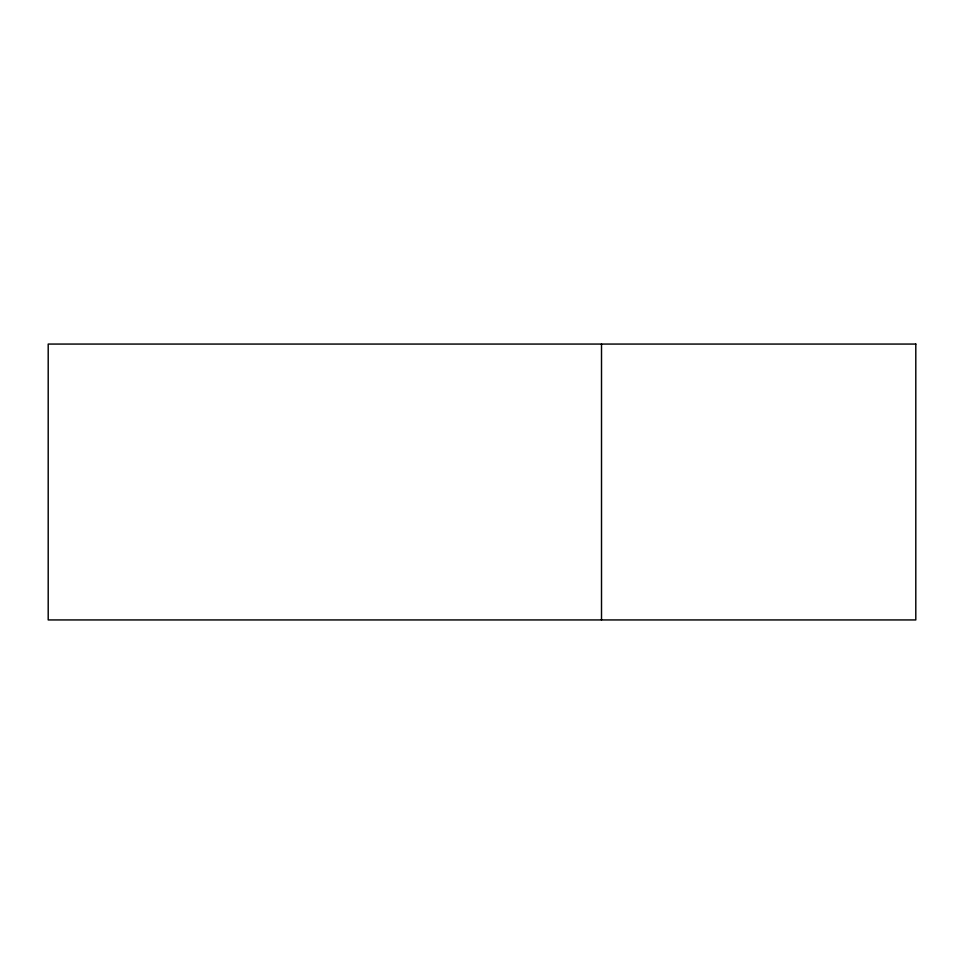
<?xml version="1.0" encoding="UTF-8"?>
<svg xmlns="http://www.w3.org/2000/svg" width="964" height="964" viewBox="0 0 964 964"><rect width="100%" height="100%" fill="white"/><g stroke="black" fill="none" stroke-linecap="round" stroke-linejoin="round"><path stroke-width="1.45" d="M601.512 344.064L601.512 619.936M915.8 344.064L48.2 344.064L48.2 619.936L915.8 619.936L915.8 344.064"/></g></svg>
